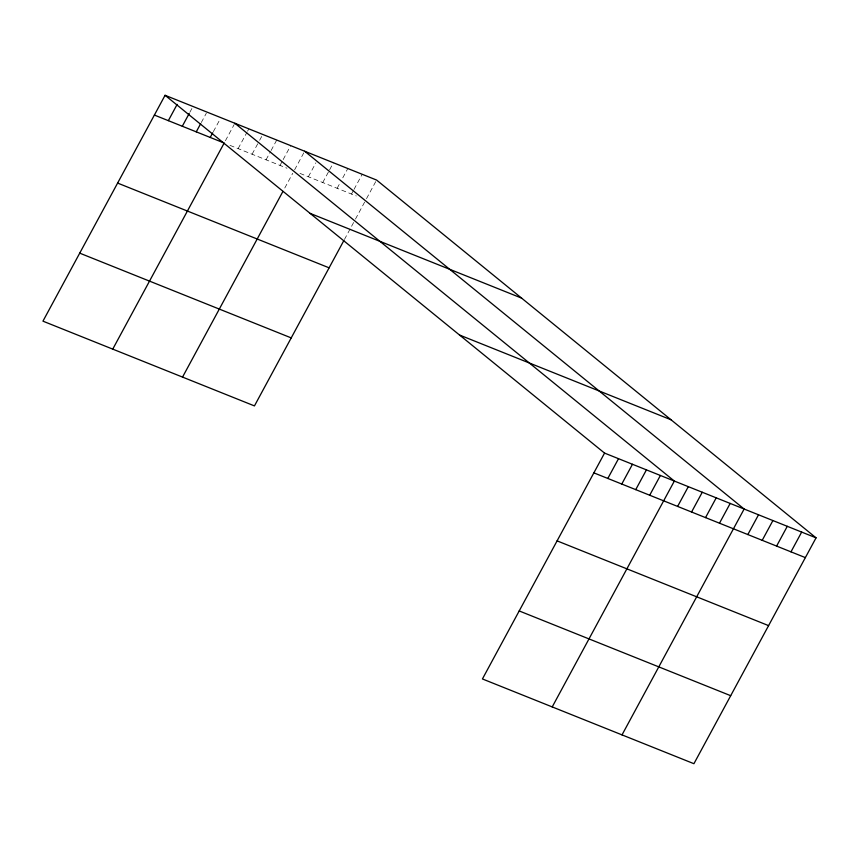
<?xml version="1.0" encoding="UTF-8"?>
<svg xmlns="http://www.w3.org/2000/svg" width="859" height="859" viewBox="0 0 859 859"><rect width="100%" height="100%" fill="white"/><g stroke="black" fill="none" stroke-linecap="round" stroke-linejoin="round"><path stroke-width="0.64" stroke-dasharray="4.29 3.22" d="M189.85 112.293L192.362 107.643M201.296 122.536L206.321 113.238M213.365 131.62L220.28 118.832M225.434 140.704L234.239 124.426M238.136 148.618L246.941 132.34M247.575 131.18L248.831 128.85M252.095 154.212L259.021 141.424M259.643 140.264L262.79 134.444M266.054 159.806L270.456 151.667M271.09 150.508L276.748 140.038M280.013 165.4L282.536 160.751M283.159 159.591L290.707 145.633M284.78 188.003L292.747 173.26M294.605 169.835L304.032 152.387M308.36 176.761L315.908 162.802M322.737 182.527L329.029 170.898M329.652 169.728L333.432 162.748M337.125 188.282L340.271 182.473M342.784 177.824L347.809 168.514M351.503 194.048L353.393 190.558M354.015 189.399L362.197 174.28M344.438 239.489L354.853 220.215M355.465 219.077L364.656 202.08M366.514 198.644L375.941 181.206M229.997 145.364L286.992 168.203M299.974 173.4L356.302 195.97"/><path stroke-width="1.29" d="M165.078 95.295L604.553 453.09L482.425 678.954L693.922 763.705L816.05 537.841L376.575 180.046L165.078 95.295L42.95 321.159L254.447 405.91L343.825 240.617M168.343 120.657L177.147 104.379M182.301 126.252L189.216 113.452M196.26 131.846L200.662 123.707M210.219 137.44L212.742 132.78M112.744 349.13L224.178 143.034L154.384 115.063M182.537 377.09L282.944 191.396M607.818 478.452L618.512 458.685M621.776 484.046L632.471 464.279M635.735 489.641L646.43 469.873M649.694 495.235L660.388 475.467M552.219 706.925L674.347 481.061L234.872 123.256M677.611 506.423L688.306 486.656M691.57 512.018L702.265 492.25M705.529 517.612L716.223 497.844M719.488 523.195L730.182 503.428M622.013 734.896L744.141 509.022L304.666 151.227M747.835 534.556L758.518 514.788M762.212 540.322L772.907 520.554M776.6 546.088L787.284 526.309M790.978 551.843L801.672 532.075M310.099 213.365L521.606 298.116M117.608 183.074L329.115 267.825M459.522 335.021L671.019 419.772M604.553 453.09L816.05 537.841M79.726 253.147L291.222 337.898M593.859 472.858L805.366 557.609M557.083 540.869L768.59 625.62M519.201 610.942L730.698 695.693"/></g></svg>
